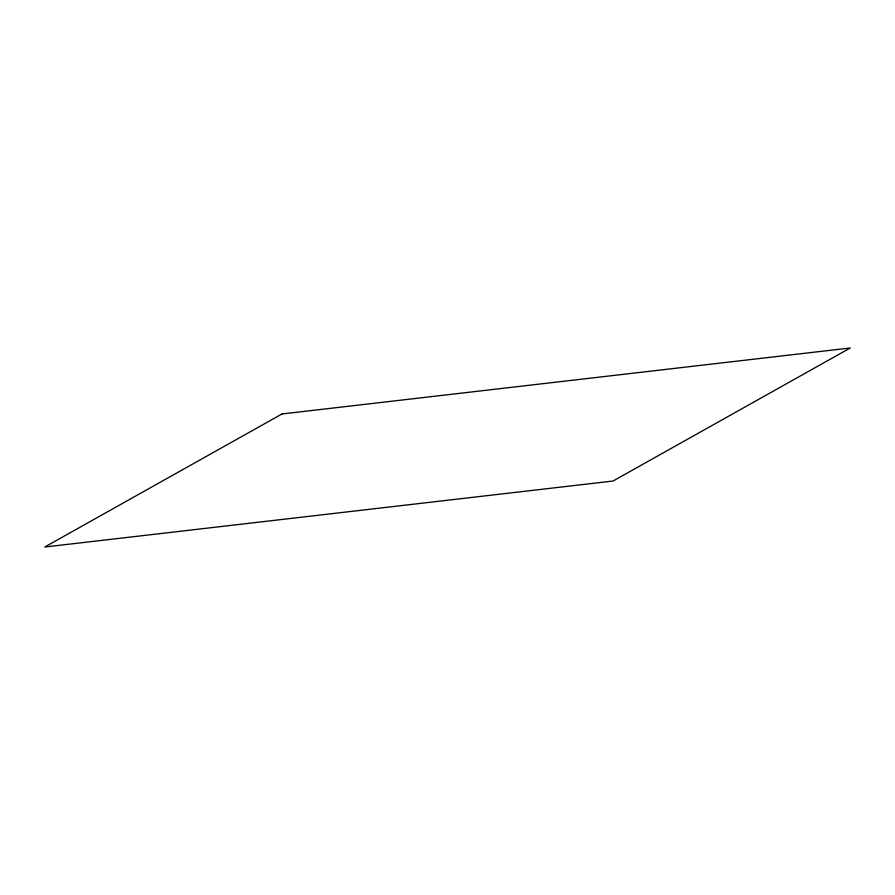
<?xml version="1.0" encoding="UTF-8"?>
<svg xmlns="http://www.w3.org/2000/svg" width="895" height="895" viewBox="0 0 895 895"><rect width="100%" height="100%" fill="white"/><g stroke="black" fill="none" stroke-linecap="round" stroke-linejoin="round"><path stroke-width="1.34" d="M281.992 413.971L44.75 547.013L613.008 481.029L850.25 347.987L281.992 413.971"/></g></svg>
